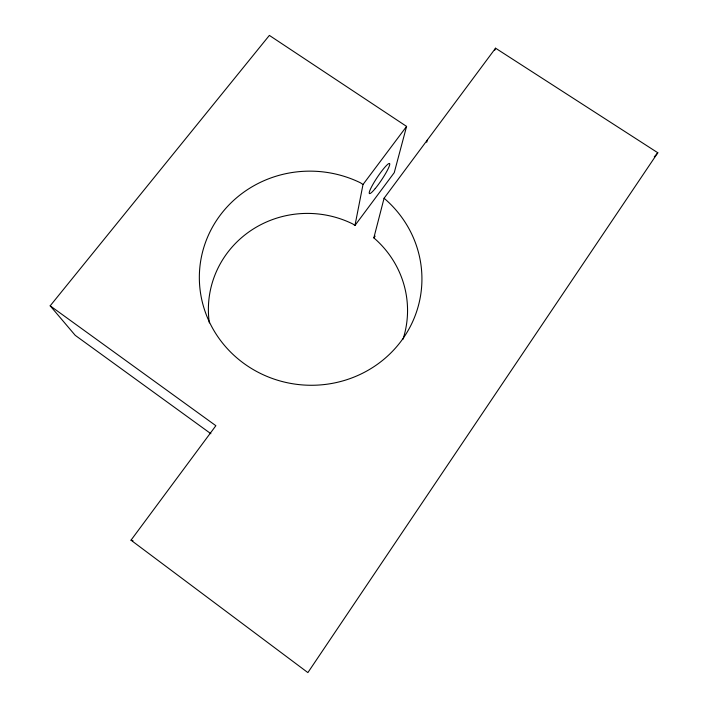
<?xml version="1.0" encoding="UTF-8"?>
<svg xmlns="http://www.w3.org/2000/svg" width="708" height="708" viewBox="0 0 708 708"><rect width="100%" height="100%" fill="white"/><g stroke="black" fill="none" stroke-linecap="round" stroke-linejoin="round"><path stroke-width="1.06" d="M209.347 322.919A99.607 96.536 4.7 0 1 249.951 231.197A99.607 96.536 4.7 0 1 352.761 223.949L354.974 225.454L363.009 184.505L406.587 126.405L269.367 35.4L50.18 305.829L75.234 335.353L210.904 433.73M403.02 339.221A99.607 96.536 4.7 0 0 373.842 237.87L384.072 198.24L495.565 48.188L657.82 152.769L307.883 672.6L131.007 540.186L215.869 425.703L50.18 305.829M406.587 126.405L394.259 172.646L354.974 225.454M426.694 142.281L427.366 140.184M494.759 50.233L495.565 48.188M373.842 237.87L375.143 236.118M654.263 156.866L657.82 152.769M131.007 540.186L133.033 540.744M363.009 184.505L360.54 182.841A111.324 107.032 5 0 0 199.382 274.633A111.324 107.032 5 0 0 355.186 376.612A111.324 107.032 5 0 0 384.072 198.24M375.231 188.549A18.089 2.513 -56.2 0 0 389.719 163.76A18.089 2.513 -56.2 0 0 373.514 183.337A18.089 2.513 -56.2 0 0 375.231 188.549"/></g></svg>
